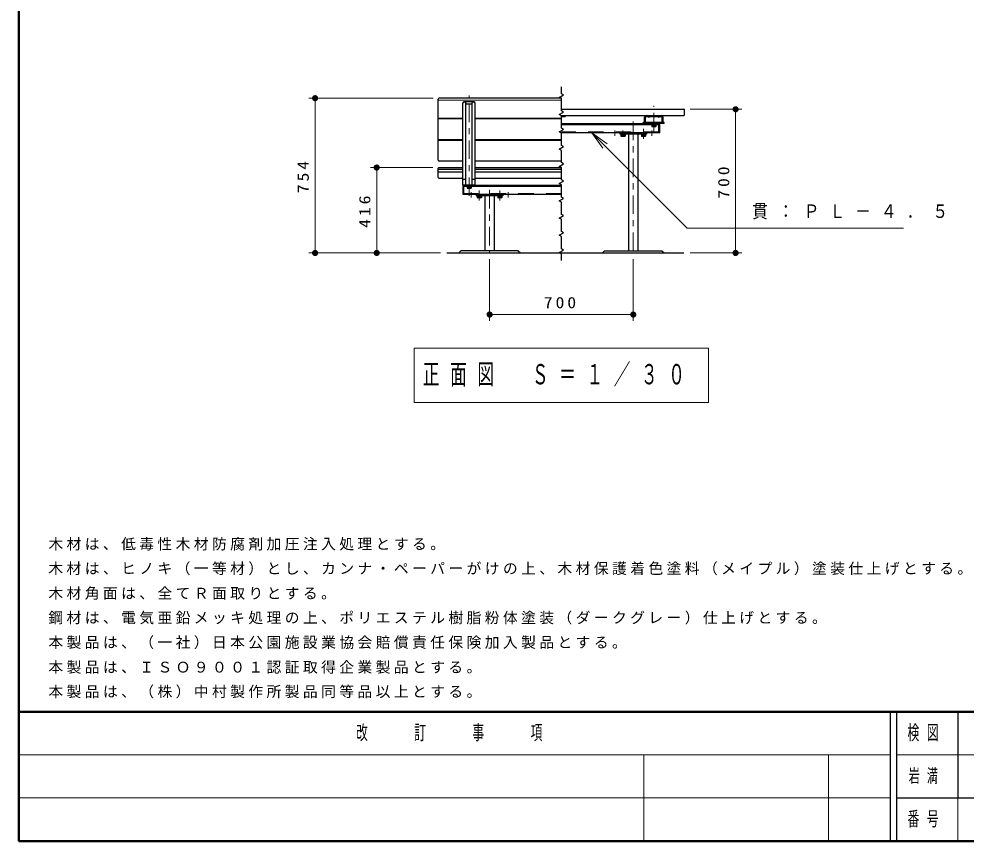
# Model space of a CAD drawing. Units: millimetres on the paper, with parts at other scales. Extents: x -385 to 0, y 0 to 267.
# Drawn here: x -385 to -231.2, y 0 to 133.5 of the extents above; entities that cross this region are included whole.
import ezdxf

# ---------------------------------------------------------------- set-up
doc = ezdxf.new("R2010")
doc.units = ezdxf.units.MM
doc.linetypes.add('USER1', pattern=[4.5, 2.5, -2])
doc.linetypes.add('USER2', pattern=[6, 3, -1, 1, -1])
doc.layers.add('LY_1', color=7, linetype='Continuous', lineweight=25)
doc.layers.add('LY_2', color=7, linetype='Continuous', lineweight=13)
doc.styles.add('ＭＳ ゴシック', font='')
doc.styles.get('ＭＳ ゴシック').set_extended_font_data('MS Gothic')

# ---------------------------------------------------------------- blocks, each defined once
blk = doc.blocks.new('filled_dot')
at = {"color": 0, "linetype": 'Continuous', "lineweight": -2, "const_width": 1.25}
blk.add_lwpolyline([(-0.625, 0, 1), (0.625, 0, 1)], format="xyb", close=True, dxfattribs=at)

msp = doc.modelspace()

# ---------------------------------------------------------------- linework, layer by layer
at = {"layer": 'LY_1', "lineweight": 13}
for p, q in [((-317.735, 120.631), (-337.901, 120.631)), ((-336.901, 95.497), (-336.901, 120.631)), ((-296.901, 120.293), (-316.901, 120.293)), ((-276.001, 118.831), (-267.609, 118.831)), ((-268.609, 118.831), (-268.609, 95.497)), ((-312.901, 117.37), (-316.901, 117.37)), ((-312.901, 117.294), (-316.901, 117.294)), ((-296.901, 117.37), (-310.901, 117.37)), ((-296.901, 117.294), (-310.901, 117.294)), ((-312.901, 113.943), (-316.901, 113.943)), ((-296.901, 113.943), (-310.901, 113.943)), ((-291.966, 114.997), (-289.845, 112.876)), ((-291.966, 114.997), (-289.492, 113.229)), ((-290.199, 112.522), (-291.966, 114.997)), ((-312.901, 113.756), (-316.901, 113.756)), ((-296.901, 113.756), (-310.901, 113.756)), ((-317.801, 109.371), (-327.901, 109.371)), ((-326.901, 95.497), (-326.901, 109.371)), ((-316.901, 109.089), (-312.901, 109.089)), ((-316.901, 109.034), (-312.901, 109.034)), ((-310.901, 109.089), (-296.901, 109.089)), ((-310.901, 109.034), (-296.901, 109.034)), ((-316.518, 95.497), (-337.901, 95.497)), ((-316.518, 95.497), (-327.901, 95.497)), ((-276.001, 95.497), (-267.609, 95.497)), ((-308.568, 94.497), (-308.568, 84.497)), ((-285.235, 94.497), (-285.235, 84.497)), ((-285.235, 85.497), (-308.568, 85.497)), ((-320.801, 80.018), (-320.801, 71.218)), ((-273.001, 80.018), (-320.801, 80.018)), ((-273.001, 71.218), (-273.001, 80.018)), ((-320.801, 71.218), (-273.001, 71.218))]:
    msp.add_line(p, q, dxfattribs=at)
at = {"layer": 'LY_1'}
for p, q in [((-316.901, 110.553), (-316.901, 120.464)), ((-296.901, 120.631), (-316.734, 120.631)), ((-311.068, 120.061), (-312.734, 120.061)), ((-312.901, 106.562), (-312.901, 119.894)), ((-312.468, 119.961), (-312.734, 119.961)), ((-312.401, 106.611), (-312.401, 119.895)), ((-312.301, 119.726), (-311.501, 119.726)), ((-311.401, 106.611), (-311.401, 119.895)), ((-311.068, 119.961), (-311.334, 119.961)), ((-310.901, 106.562), (-310.901, 119.894)), ((-282.915, 117.681), (-282.915, 117.664)), ((-282.521, 117.681), (-282.915, 117.681)), ((-282.521, 117.664), (-282.915, 117.664)), ((-282.521, 117.681), (-282.521, 117.664)), ((-281.281, 117.681), (-281.281, 117.664)), ((-280.888, 117.681), (-281.281, 117.681)), ((-280.888, 117.664), (-281.281, 117.664)), ((-280.888, 117.681), (-280.888, 117.664)), ((-316.901, 107.764), (-316.901, 109.271)), ((-316.801, 109.371), (-312.901, 109.371)), ((-312.901, 110.405), (-316.734, 110.405)), ((-296.901, 110.405), (-310.901, 110.405)), ((-310.901, 109.371), (-296.901, 109.371)), ((-316.801, 108.664), (-312.901, 108.664)), ((-310.901, 108.664), (-296.901, 108.664)), ((-316.801, 107.664), (-312.901, 107.664)), ((-310.95, 106.497), (-312.852, 106.497)), ((-312.834, 107.464), (-312.401, 107.464)), ((-311.901, 106.497), (-312.305, 106.511)), ((-312.251, 106.347), (-311.551, 106.347)), ((-312.251, 106.347), (-312.251, 106.297)), ((-312.251, 106.297), (-311.551, 106.297)), ((-312.208, 106.297), (-312.208, 106.214)), ((-311.594, 106.297), (-312.208, 106.297)), ((-311.594, 106.214), (-312.208, 106.214)), ((-311.923, 106.297), (-311.901, 106.214)), ((-311.901, 106.497), (-311.498, 106.511)), ((-311.901, 106.297), (-311.879, 106.214)), ((-311.594, 106.297), (-311.594, 106.214)), ((-311.551, 106.297), (-311.551, 106.347)), ((-311.401, 107.464), (-310.968, 107.464)), ((-310.901, 107.664), (-296.901, 107.664)), ((-310.584, 104.797), (-309.884, 104.797)), ((-310.584, 104.797), (-310.584, 104.747)), ((-310.584, 104.747), (-309.884, 104.747)), ((-310.541, 104.747), (-310.541, 104.664)), ((-309.928, 104.747), (-310.541, 104.747)), ((-309.928, 104.664), (-310.541, 104.664)), ((-310.257, 104.747), (-310.234, 104.664)), ((-310.234, 104.747), (-310.212, 104.664)), ((-309.928, 104.747), (-309.928, 104.664)), ((-309.884, 104.747), (-309.884, 104.797)), ((-307.251, 104.797), (-306.551, 104.797)), ((-307.251, 104.797), (-307.251, 104.747)), ((-307.251, 104.747), (-306.551, 104.747)), ((-307.208, 104.747), (-307.208, 104.664)), ((-306.595, 104.747), (-307.208, 104.747)), ((-306.595, 104.664), (-307.208, 104.664)), ((-306.923, 104.747), (-306.901, 104.664)), ((-306.901, 104.747), (-306.879, 104.664)), ((-306.595, 104.747), (-306.595, 104.664)), ((-306.551, 104.747), (-306.551, 104.797)), ((-315.518, 95.497), (-296.901, 95.497)), ((-313.235, 95.831), (-313.568, 95.497)), ((-303.901, 95.831), (-313.235, 95.831)), ((-303.901, 95.831), (-303.568, 95.497)), ((-296.901, 95.497), (-277.001, 95.497)), ((-289.901, 95.831), (-290.235, 95.497)), ((-289.901, 95.831), (-280.568, 95.831)), ((-280.568, 95.831), (-280.235, 95.497))]:
    msp.add_line(p, q, dxfattribs=at)
at = {"layer": 'LY_1', "linetype": 'USER2', "lineweight": 13}
for p, q in [((-311.901, 104.764), (-311.901, 121.094)), ((-285.235, 95.831), (-285.235, 117.095))]:
    msp.add_line(p, q, dxfattribs=at)
at = {"layer": 'LY_1', "color": 40}
for p, q in [((-296.901, 118.831), (-277.001, 118.831)), ((-276.901, 117.931), (-276.901, 118.731)), ((-296.901, 117.831), (-277.001, 117.831)), ((-296.901, 117.681), (-296.268, 117.681)), ((-296.268, 117.831), (-296.268, 117.681)), ((-283.401, 116.497), (-283.401, 117.564)), ((-283.251, 116.497), (-283.251, 117.547)), ((-283.135, 117.831), (-280.668, 117.831)), ((-283.118, 117.681), (-280.685, 117.681)), ((-280.551, 116.497), (-280.551, 117.547)), ((-280.401, 116.497), (-280.401, 117.564)), ((-280.201, 116.697), (-283.601, 116.697)), ((-283.601, 116.497), (-283.601, 116.697)), ((-280.201, 116.497), (-283.601, 116.497)), ((-280.201, 116.497), (-280.201, 116.697))]:
    msp.add_line(p, q, dxfattribs=at)
at = {"layer": 'LY_1', "color": 40, "linetype": 'USER2', "lineweight": 13}
msp.add_line((-281.901, 115.227), (-281.901, 119.364), dxfattribs=at)
at = {"layer": 'LY_1', "color": 4}
for p, q in [((-296.901, 116.497), (-280.918, 116.497)), ((-296.901, 116.347), (-281.068, 116.347)), ((-282.735, 116.347), (-282.735, 116.497)), ((-281.068, 114.997), (-281.068, 116.497)), ((-280.918, 114.997), (-280.918, 116.497)), ((-280.918, 114.997), (-296.901, 114.997)), ((-287.401, 114.997), (-287.401, 114.797)), ((-283.068, 114.797), (-287.401, 114.797)), ((-285.985, 114.797), (-285.985, 95.831)), ((-284.485, 114.797), (-284.485, 95.831)), ((-283.068, 114.997), (-283.068, 114.797)), ((-312.884, 106.497), (-296.901, 106.497)), ((-312.884, 104.997), (-312.884, 106.497)), ((-312.734, 104.997), (-312.734, 106.497)), ((-312.734, 106.347), (-296.901, 106.347)), ((-311.068, 106.347), (-311.068, 106.497)), ((-296.901, 104.997), (-312.884, 104.997)), ((-310.734, 104.997), (-306.401, 104.997)), ((-310.734, 104.997), (-310.734, 104.797)), ((-306.401, 104.797), (-310.734, 104.797)), ((-309.318, 104.797), (-309.318, 95.831)), ((-307.818, 104.797), (-307.818, 95.831)), ((-306.401, 104.997), (-306.401, 104.797))]:
    msp.add_line(p, q, dxfattribs=at)
at = {"layer": 'LY_1', "color": 4, "linetype": 'USER2', "lineweight": 13}
for p, q in [((-288.235, 115.397), (-288.235, 114.503)), ((-286.901, 115.397), (-286.901, 114.503)), ((-285.235, 115.397), (-285.235, 114.503)), ((-283.568, 115.661), (-283.568, 114.035)), ((-283.568, 115.397), (-283.568, 114.503)), ((-282.235, 115.397), (-282.235, 114.503)), ((-281.901, 116.747), (-281.901, 115.853)), ((-311.901, 106.747), (-311.901, 105.853)), ((-311.568, 105.397), (-311.568, 104.503)), ((-310.234, 105.661), (-310.234, 104.035)), ((-308.568, 105.729), (-308.568, 95.497)), ((-308.568, 105.729), (-308.568, 95.497)), ((-306.901, 105.661), (-306.901, 104.035)), ((-305.568, 105.397), (-305.568, 104.503))]:
    msp.add_line(p, q, dxfattribs=at)
at = {"layer": 'LY_1', "color": 131}
for p, q in [((-282.251, 116.347), (-282.251, 116.297)), ((-282.251, 116.347), (-281.551, 116.347)), ((-282.251, 116.297), (-281.551, 116.297)), ((-281.574, 116.214), (-282.229, 116.214)), ((-282.229, 116.214), (-282.229, 116.031)), ((-282.229, 116.031), (-282.176, 116.001)), ((-281.595, 116.297), (-282.208, 116.297)), ((-282.208, 116.297), (-282.208, 116.214)), ((-281.595, 116.214), (-282.208, 116.214)), ((-281.626, 116.001), (-282.176, 116.001)), ((-282.065, 116.214), (-282.065, 116.031)), ((-281.924, 116.297), (-281.901, 116.214)), ((-281.901, 116.297), (-281.879, 116.214)), ((-281.738, 116.214), (-281.738, 116.031)), ((-281.574, 116.031), (-281.626, 116.001)), ((-281.595, 116.297), (-281.595, 116.214)), ((-281.574, 116.214), (-281.574, 116.031)), ((-281.551, 116.297), (-281.551, 116.347)), ((-287.251, 114.797), (-287.251, 114.747)), ((-287.251, 114.797), (-286.551, 114.797)), ((-287.251, 114.747), (-286.551, 114.747)), ((-287.228, 114.664), (-287.228, 114.481)), ((-286.574, 114.664), (-287.228, 114.664)), ((-287.228, 114.481), (-287.176, 114.451)), ((-286.595, 114.747), (-287.208, 114.747)), ((-287.208, 114.747), (-287.208, 114.664)), ((-286.595, 114.664), (-287.208, 114.664)), ((-286.626, 114.451), (-287.176, 114.451)), ((-287.065, 114.664), (-287.065, 114.481)), ((-286.924, 114.747), (-286.901, 114.664)), ((-286.901, 114.747), (-286.879, 114.664)), ((-286.738, 114.664), (-286.738, 114.481)), ((-286.574, 114.481), (-286.626, 114.451)), ((-286.595, 114.747), (-286.595, 114.664)), ((-286.574, 114.664), (-286.574, 114.481)), ((-286.551, 114.747), (-286.551, 114.797)), ((-283.918, 114.797), (-283.918, 114.747)), ((-283.918, 114.797), (-283.218, 114.797)), ((-283.918, 114.747), (-283.218, 114.747)), ((-283.895, 114.664), (-283.895, 114.481)), ((-283.241, 114.664), (-283.895, 114.664)), ((-283.895, 114.481), (-283.843, 114.451)), ((-283.261, 114.747), (-283.875, 114.747)), ((-283.875, 114.747), (-283.875, 114.664)), ((-283.261, 114.664), (-283.875, 114.664)), ((-283.293, 114.451), (-283.843, 114.451)), ((-283.732, 114.664), (-283.732, 114.481)), ((-283.59, 114.747), (-283.568, 114.664)), ((-283.568, 114.747), (-283.546, 114.664)), ((-283.404, 114.664), (-283.404, 114.481)), ((-283.241, 114.481), (-283.293, 114.451)), ((-283.261, 114.747), (-283.261, 114.664)), ((-283.241, 114.664), (-283.241, 114.481)), ((-283.218, 114.747), (-283.218, 114.797)), ((-312.228, 106.214), (-312.228, 106.031)), ((-311.574, 106.214), (-312.228, 106.214)), ((-312.065, 106.214), (-312.065, 106.031)), ((-311.738, 106.214), (-311.738, 106.031)), ((-311.574, 106.214), (-311.574, 106.031)), ((-312.228, 106.031), (-312.176, 106)), ((-311.626, 106), (-312.176, 106)), ((-311.574, 106.031), (-311.626, 106)), ((-310.562, 104.664), (-310.562, 104.481)), ((-309.907, 104.664), (-310.562, 104.664)), ((-310.398, 104.664), (-310.398, 104.481)), ((-310.071, 104.664), (-310.071, 104.481)), ((-309.907, 104.664), (-309.907, 104.481)), ((-307.228, 104.664), (-307.228, 104.481)), ((-306.574, 104.664), (-307.228, 104.664)), ((-307.065, 104.664), (-307.065, 104.481)), ((-306.738, 104.664), (-306.738, 104.481)), ((-306.574, 104.664), (-306.574, 104.481)), ((-310.562, 104.481), (-310.509, 104.45)), ((-309.959, 104.45), (-310.509, 104.45)), ((-309.907, 104.481), (-309.959, 104.45)), ((-307.228, 104.481), (-307.176, 104.45)), ((-306.626, 104.45), (-307.176, 104.45)), ((-306.574, 104.481), (-306.626, 104.45))]:
    msp.add_line(p, q, dxfattribs=at)
at = {"layer": 'LY_1', "color": 4, "linetype": 'USER1', "lineweight": 13}
for p, q in [((-281.068, 115.147), (-296.901, 115.147)), ((-296.901, 105.147), (-312.734, 105.147))]:
    msp.add_line(p, q, dxfattribs=at)
at = {"layer": 'LY_1'}
msp.add_lwpolyline([(-296.901, 94.272), (-296.901, 95.363), (-297.248, 95.563), (-296.555, 95.963), (-296.901, 96.163), (-296.901, 98.163), (-297.248, 98.363), (-296.555, 98.763), (-296.901, 98.963), (-296.901, 100.963), (-297.248, 101.163), (-296.555, 101.563), (-296.901, 101.763), (-296.901, 103.763), (-297.248, 103.963), (-296.555, 104.363), (-296.901, 104.563), (-296.901, 106.563), (-297.248, 106.763), (-296.555, 107.163), (-296.901, 107.363), (-296.901, 109.363), (-297.248, 109.563), (-296.555, 109.963), (-296.901, 110.163), (-296.901, 112.163), (-297.248, 112.363), (-296.555, 112.763), (-296.901, 112.963), (-296.901, 114.963), (-297.248, 115.163), (-296.555, 115.563), (-296.901, 115.763), (-296.901, 117.763), (-297.248, 117.963), (-296.555, 118.363), (-296.901, 118.563), (-296.901, 120.563), (-297.248, 120.763), (-296.555, 121.163), (-296.901, 121.363), (-296.901, 122.455)], dxfattribs=at)
at = {"layer": 'LY_1', "lineweight": 13}
msp.add_lwpolyline([(-291.966, 114.997), (-276.476, 99.507), (-241.333, 99.507)], dxfattribs=at)
at = {"layer": 'LY_1'}
for centre, radius, start, end in [((-316.734, 120.464), 0.167, 90, 180), ((-312.734, 119.894), 0.167, 90, 180), ((-311.068, 119.894), 0.167, 0, 90), ((-312.734, 119.795), 0.167, 90, 180), ((-312.468, 119.895), 0.0667, 0, 90), ((-312.301, 119.826), 0.1, 180, 270), ((-311.501, 119.826), 0.1, 270, 0), ((-311.334, 119.895), 0.0667, 90, 180), ((-311.068, 119.795), 0.167, 0, 90), ((-282.718, 117.844), 0.267, 222.43594, 317.56406), ((-281.085, 117.844), 0.267, 222.43594, 317.56406), ((-316.734, 110.571), 0.167, 180, 270), ((-316.801, 109.271), 0.1, 90, 180), ((-316.801, 108.564), 0.1, 90, 180), ((-316.801, 107.764), 0.1, 180, 270), ((-312.834, 107.531), 0.0667, 180, 270), ((-312.834, 106.562), 0.0667, 180, 254.94761), ((-312.301, 106.611), 0.1, 180, 268), ((-311.501, 106.611), 0.1, 272, 0), ((-310.968, 107.531), 0.0667, 270, 0), ((-310.968, 106.562), 0.0667, 285.05239, 0)]:
    msp.add_arc(centre, radius, start, end, dxfattribs=at)
at = {"layer": 'LY_1', "color": 40}
for centre, radius, start, end in [((-277.001, 118.731), 0.1, 0, 90), ((-283.135, 117.564), 0.267, 90, 180), ((-283.118, 117.547), 0.133, 90, 180), ((-280.685, 117.547), 0.133, 0, 90), ((-280.668, 117.564), 0.267, 0, 90), ((-277.001, 117.931), 0.1, 270, 0)]:
    msp.add_arc(centre, radius, start, end, dxfattribs=at)
at = {"layer": 'LY_1', "color": 131}
for centre, radius, start, end in [((-282.147, 116.172), 0.164, 240.00001, 299.99999), ((-281.901, 116.46), 0.459, 249.136, 290.864), ((-281.656, 116.172), 0.164, 240.00001, 299.99999), ((-287.147, 114.622), 0.164, 240.00001, 299.99999), ((-286.901, 114.91), 0.459, 249.136, 290.864), ((-286.656, 114.622), 0.164, 240.00001, 299.99999), ((-283.813, 114.622), 0.164, 240.00001, 299.99999), ((-283.568, 114.91), 0.459, 249.136, 290.864), ((-283.323, 114.622), 0.164, 240.00001, 299.99999), ((-312.146, 106.172), 0.164, 240.00001, 299.99999), ((-311.901, 106.46), 0.459, 249.136, 290.864), ((-311.656, 106.172), 0.164, 240.00001, 299.99999), ((-310.48, 104.622), 0.164, 240.00001, 299.99999), ((-310.234, 104.91), 0.459, 249.136, 290.864), ((-309.989, 104.622), 0.164, 240.00001, 299.99999), ((-307.147, 104.622), 0.164, 240.00001, 299.99999), ((-306.901, 104.91), 0.459, 249.136, 290.864), ((-306.656, 104.622), 0.164, 240.00001, 299.99999)]:
    msp.add_arc(centre, radius, start, end, dxfattribs=at)
at = {"layer": 'LY_2', "lineweight": 50}
for p, q in [((-385, 267), (-385, 0)), ((-385, 21), (0, 21)), ((-385, 0), (0, 0))]:
    msp.add_line(p, q, dxfattribs=at)
at = {"layer": 'LY_2', "color": 211, "lineweight": 25}
for p, q in [((-243.5, 21), (-243.5, 0)), ((-242.5, 21), (-242.5, 0)), ((-232.5, 21), (-232.5, 7)), ((-242.5, 7), (0, 7))]:
    msp.add_line(p, q, dxfattribs=at)
at = {"layer": 'LY_2'}
for p, q in [((-385, 14), (-243.5, 14)), ((-283.5, 14), (-283.5, 0)), ((-253.5, 14), (-253.5, 0)), ((-242.5, 14), (-187.5, 14)), ((-385, 7), (-243.5, 7)), ((-232.5, 7), (-232.5, 0))]:
    msp.add_line(p, q, dxfattribs=at)

# ---------------------------------------------------------------- block references
at = {"layer": 'LY_1', "lineweight": 13, "xscale": 0.4, "yscale": 0.4}
for p, rotation in [((-336.901, 120.631), 270), ((-268.609, 118.831), 270), ((-326.901, 109.371), 270), ((-336.901, 95.497), 90), ((-326.901, 95.497), 90), ((-268.609, 95.497), 90), ((-285.235, 85.497), 180)]:
    msp.add_blockref('filled_dot', p, dxfattribs=dict(at, rotation=rotation))
msp.add_blockref('filled_dot', (-308.568, 85.497), dxfattribs=at)

# ---------------------------------------------------------------- texts
at = {"layer": 'LY_1', "char_height": 1.833, "attachment_point": 8, "rotation": 90, "style": 'ＭＳ ゴシック'}
for s, insert in [('\\T1.33;\\W1.15;754', (-337.901, 108.064)), ('\\T1.33;\\W1.15;700', (-269.609, 107.164)), ('\\T1.33;\\W1.15;416', (-327.901, 102.434))]:
    msp.add_mtext(s, dxfattribs=dict(at, insert=insert))
at = {"layer": 'LY_1', "style": 'ＭＳ ゴシック'}
for s, insert, char_height, attachment_point in [('\\T1.64;\\W0.85;貫：ＰＬ－４．５', (-265.916, 102.157), 2.199, 4), ('\\T1.33;\\W1.15;700', (-296.901, 86.497), 1.833, 8), ('\\T1.64;\\W0.6;正面図\u3000Ｓ＝１／３０', (-319.401, 75.618), 3.299, 4), ('\\T1.23;木材は、低毒性木材防腐剤加圧注入処理とする。', (-380.22, 47.164), 1.76, 7), ('\\T1.23;木材は、ヒノキ（一等材）とし、カンナ・ペーパーがけの上、木材保護着色塗料（メイプル）塗装仕上げとする。', (-380.22, 43.164), 1.76, 7), ('\\T1.23;木材角面は、全てＲ面取りとする。', (-380.22, 39.164), 1.76, 7), ('\\T1.23;鋼材は、電気亜鉛メッキ処理の上、ポリエステル樹脂粉体塗装（ダークグレー）仕上げとする。', (-380.22, 35.164), 1.76, 7), ('\\T1.23;本製品は、（一社）日本公園施設業協会賠償責任保険加入製品とする。', (-380.22, 31.164), 1.76, 7), ('\\T1.23;本製品は、ＩＳＯ９００１認証取得企業製品とする。', (-380.22, 27.164), 1.76, 7), ('\\T1.23;本製品は、（株）中村製作所製品同等品以上とする。', (-380.22, 23.164), 1.76, 7), ('\\T1.64;\\W0.6;岩満', (-240.5, 10.5), 2.199, 4)]:
    msp.add_mtext(s, dxfattribs=dict(at, insert=insert, char_height=char_height, attachment_point=attachment_point))
at = {"layer": 'LY_2', "color": 4, "char_height": 2.346, "attachment_point": 4, "style": 'ＭＳ ゴシック'}
for s, insert in [('\\T1.64;\\W0.6;改\u3000\u3000訂\u3000\u3000事\u3000\u3000項', (-330.25, 17.5)), ('\\T1.64;\\W0.6;検図', (-240.7, 17.5)), ('\\T1.64;\\W0.6;番号', (-240.7, 3.5))]:
    msp.add_mtext(s, dxfattribs=dict(at, insert=insert))

doc.saveas('drawing.dxf')
